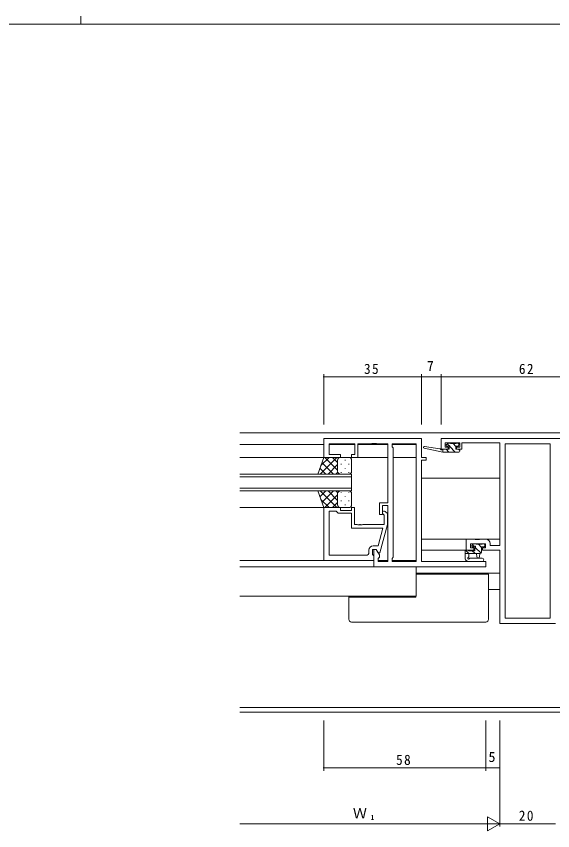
# Model space of a CAD drawing. Units: millimetres on the paper. Extents: x -420 to 373, y -297 to 267.
# Drawn here: x -55.7 to 136.3, y -24.4 to 267.2 of the extents above; entities that cross this region are included whole.
import ezdxf
from ezdxf.enums import TextEntityAlignment as Align

# ---------------------------------------------------------------- set-up
doc = ezdxf.new("R2010")
doc.units = ezdxf.units.MM
for name, color, linetype, lineweight in [('0-1_YKK_ZWAK', 7, 'Continuous', 9), ('0-3_YKK_11', 7, 'Continuous', 9), ('0-4_YKK_12', 2, 'Continuous', 9), ('0-5_YKK_13', 4, 'Continuous', 9), ('0-6_YKK_D', 6, 'Continuous', 9)]:
    doc.layers.add(name, color=color, linetype=linetype, lineweight=lineweight)
doc.styles.add('ＭＳ ゴシック', font='')
doc.styles.get('ＭＳ ゴシック').set_extended_font_data('MS Gothic')

msp = doc.modelspace()

# ---------------------------------------------------------------- linework, layer by layer
at = {"layer": '0-1_YKK_ZWAK'}
for p, q in [((-32.686, 267.2), (-32.686, 264.4)), ((352.3, 264.4), (-417.7, 264.4))]:
    msp.add_line(p, q, dxfattribs=at)
at = {"layer": '0-3_YKK_11'}
for p, q in [((56.23, 114.135), (56.23, 110.265)), ((65.5, 114.135), (56.23, 114.135)), ((65.5, 110.265), (65.5, 114.135)), ((71.342, 114.135), (66.5, 114.135)), ((66.5, 114.135), (66.5, 109.265)), ((77.3, 114.135), (73.258, 114.135)), ((77.3, 92.965), (77.3, 114.135)), ((78.8, 114.135), (87.37, 114.135)), ((87.37, 114.135), (87.37, 71.995)), ((87.37, 114.135), (87.37, 71.995)), ((89.3, 116.065), (89.3, 109.265)), ((96.3, 116.065), (158.3, 116.065)), ((103, 114.435), (97.8, 114.435)), ((117.3, 114.435), (103.8, 114.435)), ((117.3, 77.695), (117.3, 114.435)), ((135.37, 114.135), (119.23, 114.135)), ((119.23, 114.135), (119.23, 51.695)), ((119.23, 114.135), (119.23, 51.695)), ((135.37, 51.695), (135.37, 114.135)), ((79.23, 73.495), (79.23, 112.635)), ((60.3, 109.265), (54.3, 109.265)), ((56.23, 110.265), (60.3, 110.265)), ((60.3, 110.265), (60.3, 109.265)), ((64.3, 110.265), (65.5, 110.265)), ((64.3, 109.265), (64.3, 110.265)), ((66.5, 109.265), (64.3, 109.265)), ((89.3, 108.265), (89.3, 71.995)), ((60.3, 91.265), (54.3, 91.265)), ((65.3, 91.265), (64.3, 91.265)), ((74.3, 88.765), (74.3, 92.965)), ((74.3, 92.965), (77.3, 92.965)), ((75.3, 91.965), (75.3, 88.765)), ((77.3, 91.965), (75.3, 91.965)), ((77.3, 71.995), (77.3, 91.965)), ((56.23, 74.195), (56.23, 89.965)), ((56.23, 74.195), (56.23, 89.965)), ((56.23, 89.965), (58.8, 89.965)), ((58.8, 89.965), (59, 89.765)), ((59, 89.765), (59.5, 89.265)), ((59.5, 89.265), (64.3, 89.265)), ((64.3, 89.265), (64.3, 83.865)), ((75.3, 88.765), (74.3, 88.765)), ((75.476, 89.041), (75.9, 88.617)), ((75.9, 88.617), (75.9, 85.165)), ((77.1, 89.114), (76.324, 89.89)), ((77.1, 85.169), (77.1, 89.114)), ((75.9, 85.165), (68.258, 85.165)), ((74.393, 75.065), (77.1, 85.169)), ((64.3, 83.865), (75.508, 83.865)), ((75.508, 83.865), (73.82, 77.565)), ((109.525, 79.845), (110.075, 79.845)), ((70.5, 76.065), (70.5, 75.195)), ((71.8, 76.265), (73.1, 76.265)), ((71.8, 74.465), (71.8, 76.265)), ((73.82, 77.565), (72, 77.565)), ((72.3, 76.265), (73.1, 76.265)), ((72.3, 70.065), (72.3, 76.265)), ((73.1, 76.265), (74.23, 74.308)), ((73.1, 76.265), (73.793, 75.065)), ((112.27, 78.335), (106.8, 78.335)), ((117.3, 76.065), (111.1, 76.065)), ((113.9, 78.465), (113.9, 77.695)), ((113.9, 77.695), (117.3, 77.695)), ((117.3, 49.765), (117.3, 76.065)), ((69.5, 74.195), (56.23, 74.195)), ((73.793, 75.065), (74.393, 75.065)), ((112.3, 70.065), (72.3, 70.065)), ((73.8, 71.995), (77.3, 71.995)), ((89.3, 71.995), (112.3, 71.995)), ((112.3, 71.995), (112.3, 70.065)), ((137.3, 49.765), (117.3, 49.765)), ((119.23, 51.695), (135.37, 51.695))]:
    msp.add_line(p, q, dxfattribs=at)
for points in [[(54.3, 109.265), (54.3, 116.065), (89.3, 116.065)], [(73.258, 114.135), (73.075, 114.255), (72.525, 114.255), (72.342, 114.135), (72.258, 114.135), (72.075, 114.255), (71.525, 114.255), (71.342, 114.135)], [(79.23, 112.635), (78.8, 113.065), (78.8, 114.135)], [(97.8, 114.435), (97.8, 112.965), (98.9, 112.965), (98.9, 112.165), (96.3, 112.165), (96.3, 116.065)], [(103.8, 114.435), (103.8, 112.165), (101.9, 112.165), (101.9, 112.965), (103, 112.965), (103, 114.435)], [(89.3, 109.265), (91, 109.265), (91, 108.265), (89.3, 108.265)], [(54.3, 91.265), (54.3, 72.265), (72.3, 72.265)], [(64.3, 91.265), (64.3, 90.265), (60.3, 90.265), (60.3, 91.265)], [(68.258, 85.165), (68.075, 85.045), (67.525, 85.045), (67.342, 85.165), (67.258, 85.165), (67.075, 85.045), (66.525, 85.045), (66.342, 85.165), (65.3, 85.165), (65.3, 91.265)], [(106.8, 78.335), (106.8, 76.865), (108.1, 76.865), (108.1, 76.065), (105.3, 76.065), (105.3, 79.965), (108.342, 79.965), (108.525, 79.845), (109.075, 79.845), (109.258, 79.965), (109.342, 79.965), (109.525, 79.845)], [(110.075, 79.845), (110.258, 79.965), (112.4, 79.965)], [(111.1, 76.065), (111.1, 76.865), (112.27, 76.865), (112.27, 78.335)], [(72.3, 72.265), (72.3, 73.965), (72, 74.265), (71.8, 74.465)], [(74.23, 74.308), (74.23, 73.495), (73.8, 73.065), (73.8, 71.995)], [(87.37, 71.995), (78.8, 71.995), (78.8, 73.065), (79.23, 73.495)]]:
    msp.add_lwpolyline(points, dxfattribs=at)
for centre, radius, start, end in [((75.9, 89.465), 0.6, 44.99998, 225), ((112.4, 78.465), 1.5, 0, 89.99998), ((72, 76.065), 1.5, 90, 179.99998), ((69.5, 75.195), 1, 270, 359.99998)]:
    msp.add_arc(centre, radius, start, end, dxfattribs=at)
at = {"layer": '0-4_YKK_12'}
for p, q in [((24.3, 118.065), (230.3, 118.065)), ((54.3, 113.865), (24.3, 113.865)), ((65.498, 113.865), (56.232, 113.865)), ((77.299, 113.865), (66.502, 113.865)), ((87.368, 113.865), (78.802, 113.865)), ((77.3, 109.265), (24.3, 109.265)), ((87.37, 109.265), (79.23, 109.265)), ((64.301, 103.265), (24.3, 103.265)), ((24.3, 102.265), (64.301, 102.265)), ((64.301, 97.265), (64.301, 103.265)), ((117.3, 101.865), (89.3, 101.865)), ((64.301, 98.265), (24.3, 98.265)), ((24.3, 97.265), (64.301, 97.265)), ((54.6, 91.265), (24.3, 91.265)), ((117.3, 79.965), (89.3, 79.965)), ((105.6, 76.065), (89.3, 76.065)), ((72.3, 72.265), (24.3, 72.265)), ((72.6, 70.065), (24.3, 70.065)), ((77.299, 72.265), (73.802, 72.265)), ((87.368, 72.265), (78.802, 72.265)), ((87.37, 70.065), (87.37, 59.565)), ((117.3, 67.765), (87.37, 67.765)), ((117.3, 61.887), (113.3, 61.887)), ((87.37, 59.565), (24.3, 59.565)), ((24.3, 19.695), (230.3, 19.695)), ((24.3, 18.065), (230.3, 18.065))]:
    msp.add_line(p, q, dxfattribs=at)
at = {"layer": '0-5_YKK_13'}
for p, q in [((98.688, 114.278), (98.188, 113.778)), ((98.467, 114.057), (99.055, 113.469)), ((99.5, 114.365), (98.9, 114.365)), ((101.7, 114.165), (99.7, 114.165)), ((100.604, 114.165), (101.6, 113.169)), ((102.4, 114.365), (101.9, 114.365)), ((102.7, 113.565), (102.7, 114.065)), ((97.002, 111.165), (90.241, 112.572)), ((95.888, 112.339), (90.346, 113.162)), ((97.002, 112.165), (96.915, 112.18)), ((99.2, 112.165), (97.002, 112.165)), ((97.002, 111.165), (97.002, 112.165)), ((102.7, 111.165), (97.002, 111.165)), ((98.114, 112.165), (99.114, 111.165)), ((98.4, 113.265), (98.739, 113.265)), ((99.2, 112.805), (99.2, 112.165)), ((99.404, 113.121), (101.359, 111.165)), ((101.6, 113.265), (102.4, 113.265)), ((101.6, 112.165), (101.6, 113.265)), ((102.7, 112.165), (101.6, 112.165)), ((102.604, 112.165), (103, 111.769)), ((103, 111.465), (103, 111.865)), ((52.157, 103.265), (54.3, 109.265)), ((59.032, 109.265), (53.032, 103.265)), ((56.203, 109.265), (53.243, 106.304)), ((54.3, 109.265), (60.3, 109.265)), ((59.3, 104.645), (54.68, 109.265)), ((59.3, 107.473), (57.508, 109.265)), ((59.3, 108.265), (59.3, 104.665)), ((63.3, 109.265), (60.3, 109.265)), ((61.937, 108.345), (61.937, 108.145)), ((64.3, 104.265), (64.3, 108.265)), ((55.023, 103.265), (52.911, 105.377)), ((57.851, 103.265), (53.656, 107.461)), ((59.3, 106.705), (55.86, 103.265)), ((59.3, 107.865), (59.3, 104.265)), ((60.522, 106.93), (60.522, 106.73)), ((61.937, 105.315), (61.937, 105.115)), ((63.352, 106.93), (63.352, 106.73)), ((60.3, 103.265), (52.157, 103.265)), ((59.357, 103.933), (58.689, 103.265)), ((60.3, 103.265), (63.3, 103.265)), ((60.522, 103.9), (60.522, 103.7)), ((63.352, 103.9), (63.352, 103.7)), ((52.157, 97.265), (54.3, 91.265)), ((52.157, 97.265), (60.3, 97.265)), ((55.023, 97.265), (52.911, 95.153)), ((59.032, 91.265), (53.032, 97.265)), ((57.851, 97.265), (53.656, 93.069)), ((59.3, 93.825), (55.86, 97.265)), ((59.357, 96.597), (58.689, 97.265)), ((59.3, 92.665), (59.3, 96.265)), ((60.3, 97.265), (63.3, 97.265)), ((60.522, 96.63), (60.522, 96.83)), ((63.352, 96.63), (63.352, 96.83)), ((64.3, 96.265), (64.3, 92.265)), ((56.203, 91.265), (53.243, 94.226)), ((59.3, 95.885), (54.68, 91.265)), ((59.3, 92.265), (59.3, 95.865)), ((60.522, 93.6), (60.522, 93.8)), ((61.937, 95.215), (61.937, 95.415)), ((63.352, 93.6), (63.352, 93.8)), ((54.3, 91.265), (60.3, 91.265)), ((59.3, 93.057), (57.508, 91.265)), ((63.3, 91.265), (60.3, 91.265)), ((61.937, 92.185), (61.937, 92.385)), ((105.119, 75.975), (106.258, 74.835)), ((105.9, 76.035), (105.3, 76.035)), ((108.4, 75.835), (106.1, 75.835)), ((107.888, 78.248), (107.388, 77.748)), ((107.503, 75.835), (108.503, 74.835)), ((107.6, 77.235), (107.939, 77.235)), ((107.612, 77.972), (108.199, 77.384)), ((108.7, 78.335), (108.1, 78.335)), ((108.4, 76.774), (108.4, 75.835)), ((108.549, 77.035), (110.627, 74.957)), ((111, 78.135), (108.9, 78.135)), ((109.693, 78.135), (110.8, 77.028)), ((110.8, 77.235), (111.7, 77.235)), ((110.8, 75.335), (110.8, 77.235)), ((111.7, 78.335), (111.2, 78.335)), ((111.741, 78.333), (111.997, 78.076)), ((112, 77.535), (112, 78.035)), ((105, 75.735), (105, 72.773)), ((105, 74.835), (110.3, 74.835)), ((106.2, 73.655), (106.2, 74.835)), ((106.736, 73.165), (110.984, 73.165)), ((109, 74.835), (109.102, 73.691)), ((110.2, 74.835), (110.098, 73.691)), ((105.615, 72.033), (105.184, 72.385)), ((105.805, 71.965), (110.984, 71.965)), ((112.3, 67.465), (87.37, 67.465)), ((113.3, 67.465), (112.3, 67.465)), ((113.3, 51.265), (113.3, 67.465)), ((63.3, 59.165), (63.3, 51.265)), ((87.3, 59.165), (64.3, 59.165)), ((87.3, 59.565), (87.3, 59.165)), ((64.3, 50.265), (112.3, 50.265))]:
    msp.add_line(p, q, dxfattribs=at)
for points in [[(64.3, 59.165), (63.3, 59.165), (63.3, 59.565)], [(87.203, 59.165), (87.179, 59.266), (87.155, 59.565)]]:
    msp.add_lwpolyline(points, dxfattribs=at)
for centre, radius, start, end in [((98.4, 113.565), 0.3, 135, 270), ((98.9, 114.065), 0.3, 90, 135), ((99.5, 114.165), 0.2, 0, 90), ((101.9, 114.165), 0.2, 90, 180), ((102.4, 114.065), 0.3, 0, 90), ((90.302, 112.865), 0.3, 81.55064, 258.25018), ((95.844, 112.042), 0.3, 21.55064, 81.55064), ((96.402, 112.263), 0.3, 201.55064, 320.80246), ((96.867, 111.883), 0.3, 80.80246, 140.80246), ((98.739, 113.565), 0.3, 270, 326.94426), ((99.2, 113.265), 0.25, 303.05573, 146.94426), ((99.5, 112.805), 0.3, 123.05573, 180), ((102.4, 113.565), 0.3, 270, 0), ((102.7, 111.865), 0.3, 0, 90), ((102.7, 111.465), 0.3, 270, 0), ((60.3, 108.265), 1, 89.99998, 179.99998), ((60.3, 108.265), 1, 89.99998, 179.99998), ((63.3, 108.265), 1, 359.99998, 89.99998), ((60.3, 104.265), 1, 179.99998, 269.99998), ((60.3, 104.265), 1, 179.99998, 269.99998), ((63.3, 104.265), 1, 269.99998, 359.99998), ((60.3, 96.265), 1, 89.99998, 179.99998), ((60.3, 96.265), 1, 89.99998, 179.99998), ((63.3, 96.265), 1, 359.99998, 89.99998), ((60.3, 92.265), 1, 179.99998, 269.99998), ((60.3, 92.265), 1, 179.99998, 269.99998), ((63.3, 92.265), 1, 269.99998, 359.99998), ((105.3, 75.735), 0.3, 90, 180), ((105.9, 75.835), 0.2, 0, 90), ((107.6, 77.535), 0.3, 135, 270), ((108.1, 78.035), 0.3, 90, 135), ((107.939, 77.535), 0.3, 270, 326.94426), ((108.4, 77.235), 0.25, 303.05573, 146.94426), ((108.7, 76.774), 0.3, 123.05573, 180), ((108.7, 78.135), 0.2, 0, 90), ((111.2, 78.135), 0.2, 90, 180), ((111.7, 78.035), 0.3, 0, 90), ((111.7, 77.535), 0.3, 270, 0), ((106.2, 73.135), 0.3, 120, 333.2563), ((105.9, 73.655), 0.3, 300, 0), ((106.736, 72.865), 0.3, 89.99998, 153.2563), ((109.6, 73.735), 0.5, 185.09206, 354.90793), ((110.3, 75.335), 0.5, 270, 0), ((110.984, 72.565), 0.6, 269.99998, 89.99998), ((105.5, 72.773), 0.5, 180, 230.76546), ((105.805, 72.265), 0.3, 230.76546, 269.99998), ((64.3, 51.265), 1, 179.99998, 269.99998), ((112.3, 51.265), 1, 269.99998, 359.99998)]:
    msp.add_arc(centre, radius, start, end, dxfattribs=at)
at = {"layer": '0-6_YKK_D'}
for p, q in [((54.3, 121.065), (54.3, 139.065)), ((54.3, 138.065), (89.3, 138.065)), ((89.3, 121.065), (89.3, 139.065)), ((89.3, 121.065), (89.3, 139.065)), ((89.3, 138.065), (96.3, 138.065)), ((96.3, 121.065), (96.3, 139.065)), ((96.3, 121.065), (96.3, 139.065)), ((54.3, 15.065), (54.3, -2.935)), ((112.3, 15.065), (112.3, -2.935)), ((112.3, 15.065), (112.3, -2.935)), ((117.3, 15.065), (117.3, -2.935)), ((117.3, 15.065), (117.3, -22.935)), ((117.3, 15.065), (117.3, -22.935)), ((112.3, -1.935), (54.3, -1.935)), ((112.3, -1.935), (117.3, -1.935)), ((117.3, -21.935), (112.97, -19.435)), ((112.97, -19.435), (112.97, -24.435)), ((112.3, -21.935), (24.3, -21.935)), ((117.3, -21.935), (108.64, -21.935)), ((117.3, -21.935), (112.97, -24.435)), ((117.3, -21.935), (137.3, -21.935))]:
    msp.add_line(p, q, dxfattribs=at)
msp.add_lwpolyline([(96.3, 138.065), (158.3, 138.065), (165.3, 138.065)], dxfattribs=at)
for centre, start, end in [((54.3, 138.065), 0, 180), ((54.3, 138.065), 180, 0), ((89.3, 138.065), 0, 180), ((89.3, 138.065), 0, 180), ((89.3, 138.065), 180, 0), ((89.3, 138.065), 180, 0), ((96.3, 138.065), 0, 180), ((96.3, 138.065), 0, 180), ((96.3, 138.065), 180, 0), ((96.3, 138.065), 180, 0), ((54.3, -1.935), 0, 180), ((54.3, -1.935), 180, 0), ((112.3, -1.935), 0, 180), ((112.3, -1.935), 0, 180), ((112.3, -1.935), 180, 0), ((112.3, -1.935), 180, 0), ((117.3, -1.935), 0, 180), ((117.3, -1.935), 180, 0)]:
    msp.add_arc(centre, 0.106, start, end, dxfattribs=at)

# ---------------------------------------------------------------- texts
at = {"layer": '0-6_YKK_D', "color": 3, "style": 'ＭＳ ゴシック'}
for s, p in [('7', (91.253, 139.065)), ('5', (113.289, -0.935)), ('Ｗ', (64.767, -21.135))]:
    msp.add_text(s, height=3.666, dxfattribs=at).set_placement(p, align=Align.BOTTOM_LEFT)
at = {"layer": '0-6_YKK_D', "color": 4, "style": 'ＭＳ ゴシック'}
msp.add_text('1', height=1.833, dxfattribs=at).set_placement((71.005, -21.135), align=Align.BOTTOM_LEFT)
at = {"layer": '0-6_YKK_D', "color": 3, "char_height": 3.666, "attachment_point": 7, "style": 'ＭＳ ゴシック'}
for s, insert in [('\\T1.21;\\W0.95;35', (68.73, 139.065)), ('\\T1.21;\\W0.95;62', (124.181, 139.065)), ('\\T1.21;\\W0.95;58', (80.206, -0.935)), ('\\T1.21;\\W0.95;20', (124.157, -20.935))]:
    msp.add_mtext(s, dxfattribs=dict(at, insert=insert))

doc.saveas('drawing.dxf')
